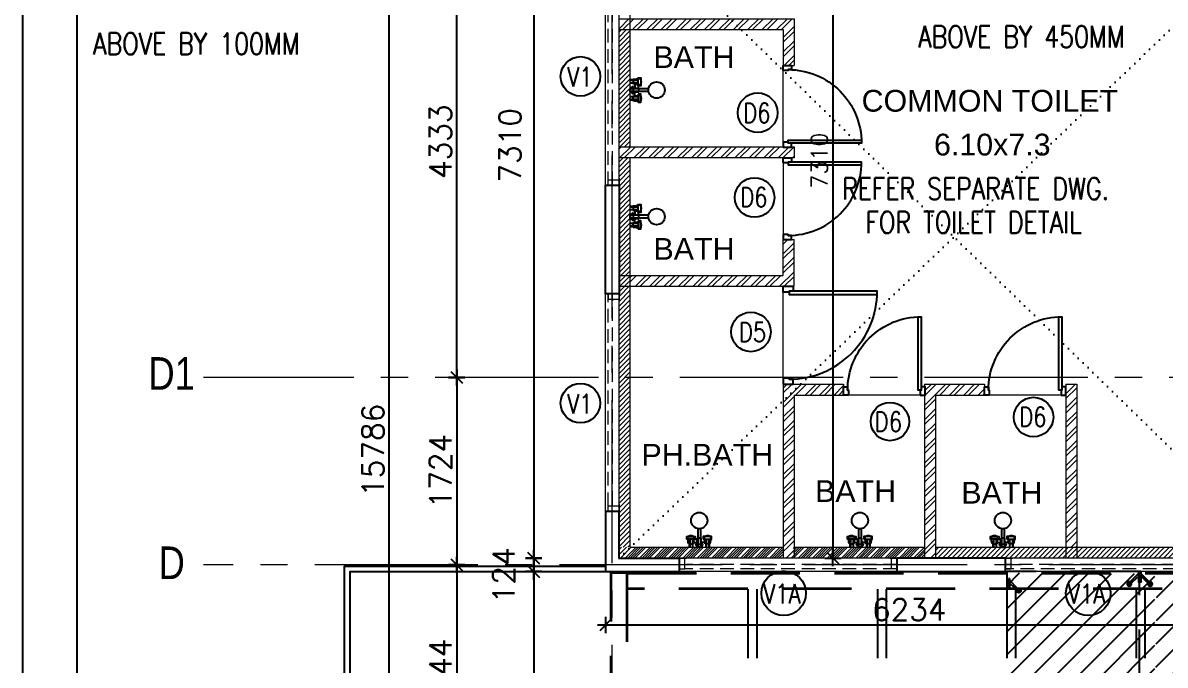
# Model space of a CAD drawing. Header units: inches. Extents: x -234845 to -176446, y -524542 to -442800.
# Drawn here: x -234845 to -224339, y -477065 to -471158 of the extents above; entities that cross this region are included whole.
import ezdxf
from ezdxf.enums import TextEntityAlignment as Align

# ---------------------------------------------------------------- set-up
doc = ezdxf.new("R2010")
doc.units = ezdxf.units.IN
doc.header["$MEASUREMENT"] = 0
doc.header["$PDMODE"] = 34
doc.header["$PDSIZE"] = -10
for name, pattern in [('CENTER2', [1.125, 0.75, -0.125, 0.125, -0.125]), ('DASHED', [19.05, 12.7, -6.35]), ('DOT2', [0.125, 0, -0.125]), ('HIDDEN', [0.375, 0.25, -0.125])]:
    doc.linetypes.add(name, pattern=pattern)
for name, color, linetype in [('1', 35, 'Continuous'), ('4', 4, 'Continuous'), ('ADOOR', 14, 'Continuous'), ('ATT', 33, 'Continuous'), ('Dim dotted', 30, 'Continuous'), ('Dimension', 10, 'Continuous'), ('DIMENSION1', 4, 'Continuous'), ('DOOR', 34, 'Continuous'), ('fur', 34, 'Continuous'), ('GFRG PANELS', 4, 'Continuous'), ('GLASS', 8, 'Continuous'), ('GRID TXT', 4, 'Continuous'), ('GRID-TAGS', 31, 'Continuous'), ('HATCH', 252, 'Continuous'), ('MISC', 2, 'Continuous'), ('STEPS', 161, 'Continuous'), ('title', 255, 'Continuous'), ('win tag', 144, 'Continuous')]:
    doc.layers.add(name, color=color, linetype=linetype)
for name, color, linetype, lineweight in [('DIM', 20, 'Continuous', 25), ('Grid', 254, 'Continuous', 15), ('TEXT', 32, 'Continuous', 18), ('win', 14, 'Continuous', 13)]:
    doc.layers.add(name, color=color, linetype=linetype, lineweight=lineweight)
doc.styles.add('ARIAL', font='arial.ttf')
doc.styles.add('RMTXT', font='romans.shx')
doc.styles.add('ROMANS', font='romans.shx', dxfattribs={"width": 0.8})
doc.styles.get("Standard").update_dxf_attribs({"font": 'arial.ttf'})
doc.styles.add('style1', font='romans.shx', dxfattribs={"width": 0.8})
doc.dimstyles.new('ELEV-DIM', dxfattribs={"dimtxt": 150, "dimasz": 1, "dimexe": 100, "dimexo": 150, "dimgap": 50, "dimtad": 1, "dimdec": 0, "dimzin": 0, "dimdsep": 46, "dimtxsty": 'RMTXT', "dimblk": 'ARH4', "dimcen": 0.09375, "dimdle": 100, "dimse1": 1, "dimse2": 1, "dimclrd": 256, "dimclre": 256, "dimclrt": 151, "dimadec": 0, "dimazin": 0, "dimtfac": 50, "dimtdec": 0, "dimtofl": 0, "dimtmove": 2, "dimatfit": 3, "dimldrblk": 'OBLIQUE', "dimfxl": 1, "dimtolj": 1, "dimtzin": 0, "dimlwd": -1, "dimlwe": -1, "dimarcsym": 0})

# ---------------------------------------------------------------- blocks, each defined once
blk = doc.blocks.new('ARH4')
for p, q in [((75, 0), (-75, 0)), ((-53, -53), (53, 53)), ((0, -75), (0, 75))]:
    blk.add_line(p, q)
blk = doc.blocks.new('*D598')
at = {"layer": 'DEFPOINTS', "color": 0, "transparency": 16777216}
for p in [(-230854, -470086), (-230560, -470086), (-230608, -474419)]:
    blk.add_point(p, dxfattribs=at)
at = {"layer": 'Dimension', "transparency": 16777216}
blk.add_line((-230854, -474418), (-230854, -470087), dxfattribs=at)
for p, rotation in [((-230854, -470086), 90), ((-230854, -474419), 270)]:
    blk.add_blockref('ARH4', p, dxfattribs=dict(at, rotation=rotation))
at = {"layer": 'Dimension', "color": 151, "lineweight": 0, "transparency": 16777216, "insert": (-231004, -472252), "char_height": 200, "attachment_point": 5, "rotation": 90, "style": 'RMTXT'}
blk.add_mtext('\\A1;4333', dxfattribs=at)
blk = doc.blocks.new('_Oblique')
at = {"color": 0, "linetype": 'ByBlock', "lineweight": -2}
blk.add_line((-0.5, -0.5), (0.5, 0.5), dxfattribs=at)
blk = doc.blocks.new('*D599')
at = {"layer": 'DEFPOINTS', "color": 0, "transparency": 16777216}
for p in [(-229736, -476143), (-230854, -478187), (-230400, -478187)]:
    blk.add_point(p, dxfattribs=at)
at = {"layer": 'Dimension', "transparency": 16777216}
blk.add_line((-230854, -476144), (-230854, -478186), dxfattribs=at)
for p, rotation in [((-230854, -476143), 90), ((-230854, -478187), 270)]:
    blk.add_blockref('ARH4', p, dxfattribs=dict(at, rotation=rotation))
at = {"layer": 'Dimension', "color": 151, "lineweight": 0, "transparency": 16777216, "insert": (-231004, -477165), "char_height": 200, "attachment_point": 5, "rotation": 90, "style": 'RMTXT'}
blk.add_mtext('\\A1;2044', dxfattribs=at)
blk = doc.blocks.new('*D613')
at = {"layer": 'DEFPOINTS', "color": 0, "transparency": 16777216}
for p in [(-230597, -474419), (-230854, -476143), (-229937, -476143)]:
    blk.add_point(p, dxfattribs=at)
at = {"layer": 'Dimension', "transparency": 16777216}
blk.add_line((-230854, -474420), (-230854, -476142), dxfattribs=at)
for p, rotation in [((-230854, -474419), 90), ((-230854, -476143), 270)]:
    blk.add_blockref('ARH4', p, dxfattribs=dict(at, rotation=rotation))
at = {"layer": 'Dimension', "color": 151, "lineweight": 0, "transparency": 16777216, "insert": (-231004, -475281), "char_height": 200, "attachment_point": 5, "rotation": 90, "style": 'RMTXT'}
blk.add_mtext('\\A1;1724', dxfattribs=at)
blk = doc.blocks.new('*D614')
at = {"layer": 'DEFPOINTS', "color": 0, "transparency": 16777216}
for p in [(-231475, -468647), (-230868, -468647), (-229321, -484433, 0)]:
    blk.add_point(p, dxfattribs=at)
at = {"layer": 'Dimension', "transparency": 16777216}
blk.add_line((-231475, -484432), (-231475, -468648), dxfattribs=at)
for p, rotation in [((-231475, -468647), 90), ((-231475, -484433), 270)]:
    blk.add_blockref('ARH4', p, dxfattribs=dict(at, rotation=rotation))
at = {"layer": 'Dimension', "color": 151, "lineweight": 0, "transparency": 16777216, "insert": (-231625, -475089), "char_height": 200, "attachment_point": 5, "rotation": 90, "style": 'RMTXT'}
blk.add_mtext('\\A1;15786', dxfattribs=at)
blk = doc.blocks.new('D1000')
at = {"layer": 'DOOR'}
for points in [[(0, 940), (0, 1000), (100, 1000), (100, 950), (60, 950), (60, 940)], [(0, 60), (0, 0), (100, 0), (100, 50), (60, 50), (60, 60)]]:
    blk.add_lwpolyline(points, close=True, dxfattribs=at)
blk.add_lwpolyline([(60, 950, -0.414214), (960, 50), (60, 50), (60, 85), (959, 85)], format="xyb", dxfattribs=at)
blk = doc.blocks.new('A$C27F27171')
at = {"layer": 'HATCH', "lineweight": 0}
h = blk.add_hatch(dxfattribs=at)
h.set_pattern_fill('ANSI32', color=256, scale=250, style=0)
h.set_pattern_definition([(45, (-0.0001, 2500), (-66.2913, 66.2913), []), (45, (44.19, 2500), (-66.2913, 66.2913), [])])
h.paths.add_polyline_path([(1610, 7310), (1510, 7310), (1510, 6916.7), (1610, 6895.9)])
h.paths.add_polyline_path([(1610, 6895.9), (1510, 6916.7), (1510, 6253.3), (1610, 6274.1)])
h.paths.add_polyline_path([(1610, 6172), (1510, 6172), (1510, 5860), (1910, 5860), (1910, 5935), (1910, 5960), (1610, 5960)])
h.paths.add_polyline_path([(1610, 6274.1), (1510, 6253.3), (1510, 6172), (1610, 6172)])
h.paths.add_polyline_path([(2760, 7210), (2660, 7210), (2660, 6677.6), (2760, 6656.8)])
h.paths.add_polyline_path([(2760, 6656.8), (2660, 6677.6), (2660, 6492.4), (2760, 6513.2)])
h.paths.add_polyline_path([(2760, 6513.2), (2660, 6492.4), (2660, 6172), (2760, 6172)])
h.paths.add_polyline_path([(2760, 6172), (2660, 6172), (2660, 5860), (2760, 5860)])
h.paths.add_polyline_path([(3910, 7210), (3810, 7210), (3810, 6731.6), (3910, 6752.4)])
h.paths.add_polyline_path([(3910, 6752.4), (3810, 6731.6), (3810, 6438.4), (3910, 6417.6)])
h.paths.add_polyline_path([(3910, 6417.6), (3810, 6438.4), (3810, 6172), (3910, 6172)])
h.paths.add_polyline_path([(3910, 6172), (3810, 6172), (3810, 5960), (3510, 5960), (3510, 5860), (3810, 5860), (4210, 5860), (4210, 5935), (4210, 5960), (3910, 5960)])
h.paths.add_polyline_path([(5060, 6991.6), (4960, 6970.8), (4960, 6199.2), (5060, 6178.4)])
h.paths.add_polyline_path([(5060, 6172), (4960, 6172), (4960, 5860), (5060, 5860)])
h.paths.add_polyline_path([(5060, 7210), (4960, 7210), (4960, 6970.8), (5060, 6991.6)])
h.paths.add_polyline_path([(1023, 4960), (100, 4960), (100, 4860), (1125.6, 4860)])
h.paths.add_polyline_path([(1610, 4960), (1023, 4960), (1125.6, 4860), (1510, 4860), (1510, 4530), (1610, 4530)])
h.paths.add_polyline_path([(100, 4960), (0, 4960), (0, 4944.5), (0, 4860), (100, 4860)])
h.paths.add_polyline_path([(1615, 3780), (0, 3780), (0, 3680), (1615, 3680)])
h.paths.add_polyline_path([(1610, 2628), (1510, 2628), (1510, 2600), (100, 2600), (100, 2500), (1610, 2500)])
h.paths.add_polyline_path([(1610, 2930), (1510, 2930), (1510, 2628), (1610, 2628)])
h.paths.add_polyline_path([(5862, 5860), (5862, 5960), (5810, 5960), (5810, 5860)])
h = blk.add_hatch(dxfattribs=at)
h.set_pattern_fill('ANSI31', color=256, scale=250, style=0)
h.set_pattern_definition([(45, (-0.0001, 2600), (-22.0971, 22.0971), [])])
h.paths.add_polyline_path([(100, 3680), (0, 3680), (0, 3128), (100, 3128)])
h.paths.add_polyline_path([(100, 4860), (0, 4860), (0, 4859.5), (0, 4794.5), (0, 3780), (100, 3780)])
h.paths.add_polyline_path([(100, 3128), (0, 3128), (0, 2600), (0, 100), (100, 100)])
h = blk.add_hatch(dxfattribs=at)
h.set_pattern_fill('ANSI32', color=256, scale=250, style=0)
h.set_pattern_definition([(45, (-0.0001, -62), (-66.2913, 66.2913), []), (45, (44.19, -62), (-66.2913, 66.2913), [])])
h.paths.add_polyline_path([(1610, 1500), (2065, 1500), (2065, 1600), (1668.3, 1600), (1510, 1448.2), (1510, 100), (104.3, 100), (0, 0), (1510, 0), (1533.7, 0), (1559.8, 0), (1610, 0), (2810, 0), (2810, 100), (1610, 100)])
h.paths.add_polyline_path([(1668.3, 1600), (1510, 1600), (1510, 1448.2)])
h.paths.add_polyline_path([(3360, 1600), (2810, 1600), (2810, 0), (2910, 0), (2910, 1500), (3360, 1500)])
h.paths.add_polyline_path([(4210, 1600), (4110, 1600), (4110, 100), (4210, 100)])
h = blk.add_hatch(dxfattribs=at)
h.set_pattern_fill('ANSI31', color=256, scale=250, style=0)
h.set_pattern_definition([(45, (-5, -7e-05), (-22.09709, 22.09709), [])])
h.paths.add_polyline_path([(1505, 100), (-5, 100), (-5, 0), (719.8, 0), (784.8, 0), (1505, 0)])
h.paths.add_polyline_path([(2810, 100), (1605, 100), (1605, 0), (2154.8, 0), (2219.8, 0), (2810, 0)])
h.paths.add_polyline_path([(6005, 100), (2910, 100), (2910, 0), (3843.8, 0), (3908.8, 0), (6005, 0)])
at = {"layer": 'ADOOR', "lineweight": 0}
for p, q in [((1510, 3780), (1510, 4530)), ((1510, 3680), (1510, 2930)), ((1510, 1600), (1510, 2500)), ((2810, 1500), (2065, 1500)), ((4110, 1500), (3360, 1500))]:
    blk.add_line(p, q, dxfattribs=at)
for points in [[(100, 5860), (100, 3780)], [(100, 3680), (100, 100), (1510, 100)], [(2910, 100), (6010, 100), (6010, 3620)], [(1610, 100), (2810, 100)]]:
    blk.add_lwpolyline(points, dxfattribs=at)
at = {"layer": 'Dim dotted', "linetype": 'DOT2', "ltscale": 500}
for p, q in [((0, 0), (6110, 5860)), ((100, 5860), (6110, 0))]:
    blk.add_line(p, q, dxfattribs=at)
at = {"layer": 'fur'}
for p, q in [((130.7, 4396.9), (100, 4396.9)), ((175, 4392), (100, 4392)), ((175, 4367), (100, 4367)), ((130.7, 4366.9), (100, 4366.9)), ((271.8, 4317), (100, 4317)), ((100, 4317), (100, 4292)), ((130.5, 4321.9), (182.5, 4321.9)), ((130.7, 4403.1), (130.7, 4360.6)), ((145, 4358), (145, 4321.9)), ((175, 4354.3), (175, 4321.9)), ((182.5, 4287.1), (182.5, 4321.9)), ((271.8, 4292), (100, 4292)), ((130.7, 4242.1), (100, 4242.1)), ((175, 4242), (100, 4242)), ((175, 4217), (100, 4217)), ((130.7, 4212.1), (100, 4212.1)), ((130.7, 4205.9), (130.7, 4248.4)), ((130.8, 4287.1), (182.5, 4287.1)), ((145, 4251), (145, 4287.1)), ((130.7, 3232.4), (100, 3232.4)), ((175, 3227.5), (100, 3227.5)), ((175, 3202.5), (100, 3202.5)), ((130.7, 3202.4), (100, 3202.4)), ((271.8, 3152.5), (100, 3152.5)), ((100, 3152.5), (100, 3127.5)), ((130.5, 3157.4), (182.5, 3157.4)), ((130.7, 3238.6), (130.7, 3196.1)), ((145, 3193.5), (145, 3157.4)), ((175, 3189.8), (175, 3157.4)), ((182.5, 3122.6), (182.5, 3157.4)), ((271.8, 3127.5), (100, 3127.5)), ((130.7, 3077.6), (100, 3077.6)), ((175, 3077.5), (100, 3077.5)), ((175, 3052.5), (100, 3052.5)), ((130.7, 3047.6), (100, 3047.6)), ((130.7, 3041.4), (130.7, 3083.9)), ((130.8, 3122.6), (182.5, 3122.6)), ((145, 3086.5), (145, 3122.6)), ((724.9, 271.8), (724.9, 100)), ((749.9, 271.8), (749.9, 100)), ((2202.5, 271.8), (2202.5, 100)), ((2227.5, 271.8), (2227.5, 100)), ((3517.5, 271.8), (3517.5, 100)), ((3542.5, 271.8), (3542.5, 100)), ((638.8, 130.7), (681.3, 130.7)), ((645.1, 130.7), (645.1, 100)), ((649.9, 175), (649.9, 100)), ((674.9, 175), (674.9, 100)), ((675.1, 130.7), (675.1, 100)), ((683.9, 145), (720.1, 145)), ((687.6, 175), (720.1, 175)), ((720.1, 130.5), (720.1, 182.5)), ((754.8, 182.5), (720.1, 182.5)), ((754.8, 130.8), (754.8, 182.5)), ((791, 145), (754.8, 145)), ((836, 130.7), (793.5, 130.7)), ((799.8, 130.7), (799.8, 100)), ((799.9, 175), (799.9, 100)), ((824.9, 175), (824.9, 100)), ((829.8, 130.7), (829.8, 100)), ((2116.4, 130.7), (2158.9, 130.7)), ((2122.6, 130.7), (2122.6, 100)), ((2127.5, 175), (2127.5, 100)), ((2152.5, 175), (2152.5, 100)), ((2152.6, 130.7), (2152.6, 100)), ((2161.5, 145), (2197.6, 145)), ((2165.2, 175), (2197.6, 175)), ((2197.6, 130.5), (2197.6, 182.5)), ((2232.4, 182.5), (2197.6, 182.5)), ((2232.4, 130.8), (2232.4, 182.5)), ((2268.5, 145), (2232.4, 145)), ((2313.6, 130.7), (2271.1, 130.7)), ((2277.4, 130.7), (2277.4, 100)), ((2277.5, 175), (2277.5, 100)), ((2302.5, 175), (2302.5, 100)), ((2307.4, 130.7), (2307.4, 100)), ((3431.4, 130.7), (3473.9, 130.7)), ((3437.6, 130.7), (3437.6, 100)), ((3442.5, 175), (3442.5, 100)), ((3467.5, 175), (3467.5, 100)), ((3467.6, 130.7), (3467.6, 100)), ((3476.5, 145), (3512.6, 145)), ((3480.2, 175), (3512.6, 175)), ((3512.6, 130.5), (3512.6, 182.5)), ((3547.4, 182.5), (3512.6, 182.5)), ((3547.4, 130.8), (3547.4, 182.5)), ((3583.5, 145), (3547.4, 145)), ((3628.6, 130.7), (3586.1, 130.7)), ((3592.4, 130.7), (3592.4, 100)), ((3592.5, 175), (3592.5, 100)), ((3617.5, 175), (3617.5, 100)), ((3622.4, 130.7), (3622.4, 100)), ((724.9, 100), (749.9, 100)), ((2202.5, 100), (2227.5, 100)), ((3517.5, 100), (3542.5, 100))]:
    blk.add_line(p, q, dxfattribs=at)
for points in [[(175, 4342), (175, 4417), (200, 4417), (200, 4342)], [(175, 4267), (175, 4192), (200, 4192), (200, 4267)], [(175, 3177.5), (175, 3252.5), (200, 3252.5), (200, 3177.5)], [(175, 3102.5), (175, 3027.5), (200, 3027.5), (200, 3102.5)], [(699.9, 175), (624.9, 175), (624.9, 200), (699.9, 200)], [(774.9, 175), (849.9, 175), (849.9, 200), (774.9, 200)], [(2177.5, 175), (2102.5, 175), (2102.5, 200), (2177.5, 200)], [(2252.5, 175), (2327.5, 175), (2327.5, 200), (2252.5, 200)], [(3492.5, 175), (3417.5, 175), (3417.5, 200), (3492.5, 200)], [(3567.5, 175), (3642.5, 175), (3642.5, 200), (3567.5, 200)]]:
    blk.add_lwpolyline(points, close=True, dxfattribs=at)
for centre in [(345.7, 4304.5), (345.7, 4304.5), (345.7, 3140), (345.7, 3140), (737.4, 345.7), (737.4, 345.7), (2215, 345.7), (2215, 345.7), (3530, 345.7), (3530, 345.7)]:
    blk.add_circle(centre, 75, dxfattribs=at)
for centre, radius, start, end in [((136.6, 4304.5), 34.1, 96.94875, 263.05125), ((344.6, 4304.5), 214.8, 170.92689, 189.07311), ((-2624.6, 23856.6), 19647.6, 278.06162, 278.24168), ((-2624.6, -15092.9), 19647.6, 81.75832, 81.93838), ((166.4, 4381.9), 39.4, 310.34449, 49.65551), ((-2624.6, 23701.9), 19647.6, 278.06162, 278.24168), ((-2624.6, -15247.6), 19647.6, 81.75832, 81.93838), ((166.4, 4227.1), 39.4, 310.34449, 49.65551), ((136.6, 3140), 34.1, 96.94875, 263.05125), ((344.6, 3140), 214.8, 170.92689, 189.07311), ((-2624.6, 22692.1), 19647.6, 278.06162, 278.24168), ((-2624.6, -16257.4), 19647.6, 81.75832, 81.93838), ((166.4, 3217.4), 39.4, 310.34449, 49.65551), ((-2624.6, 22537.4), 19647.6, 278.06162, 278.24168), ((166.4, 3062.6), 39.4, 310.34449, 49.65551), ((-2624.6, -16412.1), 19647.6, 81.75832, 81.93838), ((660.1, 166.4), 39.4, 40.34449, 139.65551), ((-18814.6, -2624.6), 19647.6, 8.06162, 8.24168), ((20134.8, -2624.6), 19647.6, 171.75832, 171.93838), ((737.4, 344.6), 214.8, 260.92689, 279.07311), ((737.4, 136.6), 34.1, 186.94875, 353.05125), ((814.8, 166.4), 39.4, 40.34449, 139.65551), ((-18659.9, -2624.6), 19647.6, 8.06162, 8.24168), ((20289.5, -2624.6), 19647.6, 171.75832, 171.93838), ((2137.6, 166.4), 39.4, 40.34449, 139.65551), ((-17337.1, -2624.6), 19647.6, 8.06162, 8.24168), ((21612.4, -2624.6), 19647.6, 171.75832, 171.93838), ((2215, 344.6), 214.8, 260.92689, 279.07311), ((2215, 136.6), 34.1, 186.94875, 353.05125), ((2292.4, 166.4), 39.4, 40.34449, 139.65551), ((-17182.4, -2624.6), 19647.6, 8.06162, 8.24168), ((21767.1, -2624.6), 19647.6, 171.75832, 171.93838), ((3452.6, 166.4), 39.4, 40.34449, 139.65551), ((-16022.1, -2624.6), 19647.6, 8.06162, 8.24168), ((22927.4, -2624.6), 19647.6, 171.75832, 171.93838), ((3530, 344.6), 214.8, 260.92689, 279.07311), ((3530, 136.6), 34.1, 186.94875, 353.05125), ((3607.4, 166.4), 39.4, 40.34449, 139.65551), ((-15867.4, -2624.6), 19647.6, 8.06162, 8.24168), ((23082.1, -2624.6), 19647.6, 171.75832, 171.93838)]:
    blk.add_arc(centre, radius, start, end, dxfattribs=at)
at = {"layer": 'STEPS', "lineweight": 5, "ltscale": 100}
for p, q in [((1615, 3780), (0, 3780)), ((1615, 3680), (0, 3680)), ((1615, 3680), (1615, 3780)), ((1510, 1600), (1510, 0)), ((1510, 1600), (2065, 1600)), ((2065, 1600), (2065, 1500)), ((2810, 1600), (3360, 1600)), ((2810, 1600), (2810, 0)), ((3360, 1600), (3360, 1500)), ((4110, 1600), (4210, 1600)), ((4110, 1600), (4110, 0)), ((4210, 1600), (4210, 0)), ((1610, 1500), (1610, 0)), ((1610, 1500), (2065, 1500)), ((2910, 1500), (3360, 1500)), ((2910, 1500), (2910, 0))]:
    blk.add_line(p, q, dxfattribs=at)
for points in [[(0, 4960), (1610, 4960), (1610, 4530)], [(0, 4860), (1510, 4860), (1510, 4530), (1610, 4530)], [(0, 2500), (1610, 2500), (1610, 2930)], [(0, 2600), (1510, 2600), (1510, 2930), (1610, 2930)]]:
    blk.add_lwpolyline(points, dxfattribs=at)
at = {"layer": 'win'}
for p, q in [((-124, 3430), (-124, 5430)), ((0, 3430), (0, 5365)), ((-100, 3430), (-100, 3480)), ((-100, 3430), (-100, 3480)), ((-100, 3480), (-60, 3480)), ((-60, 3480), (-60, 3495)), ((-60, 3480), (0, 3480)), ((0, 3430), (0, 3495)), ((0, 3495), (0, 3430)), ((0, 3430), (-100, 3430)), ((-124, 430), (-124, 2430)), ((-100, 2430), (-100, 2380)), ((-100, 2430), (-100, 2380)), ((0, 2430), (-100, 2430)), ((0, 495), (0, 2430)), ((0, 2430), (0, 2365)), ((0, 2365), (0, 2430)), ((-100, 2380), (-60, 2380)), ((-60, 2380), (-60, 2365)), ((-60, 2380), (0, 2380)), ((-100, 430), (-100, 480)), ((-100, 430), (-100, 480)), ((-100, 480), (-60, 480)), ((0, 430), (-100, 430)), ((-60, 480), (-60, 495)), ((-60, 480), (0, 480)), ((0, 430), (0, 495)), ((0, 495), (0, 430)), ((555, 0), (620, 0)), ((620, 0), (555, 0)), ((555, 0), (555, -100)), ((555, -100), (605, -100)), ((555, -100), (605, -100)), ((605, -60), (605, 0)), ((605, -100), (605, -60)), ((605, -60), (620, -60)), ((2555, 0), (620, 0)), ((2555, 0), (2490, 0)), ((2490, 0), (2555, 0)), ((2505, -60), (2490, -60)), ((2505, -60), (2505, 0)), ((2505, -100), (2505, -60)), ((2555, -100), (2505, -100)), ((2555, -100), (2505, -100)), ((2555, 0), (2555, -100)), ((5490, 0), (3555, 0)), ((3555, 0), (3620, 0)), ((3620, 0), (3555, 0)), ((3555, 0), (3555, -100)), ((3555, -100), (3605, -100)), ((3555, -100), (3605, -100)), ((3605, -60), (3605, 0)), ((3605, -100), (3605, -60)), ((3605, -60), (3620, -60)), ((2555, -124), (555, -124)), ((5555, -124), (3555, -124))]:
    blk.add_line(p, q, dxfattribs=at)
at = {"layer": 'win', "linetype": 'HIDDEN', "ltscale": 500}
for p, q in [((-100, 3430), (-100, 5380)), ((-60, 3430), (-60, 5365)), ((-100, 480), (-100, 2430)), ((-60, 495), (-60, 2430)), ((2555, -100), (605, -100)), ((2555, -60), (620, -60)), ((5490, -60), (3555, -60)), ((5505, -100), (3555, -100))]:
    blk.add_line(p, q, dxfattribs=at)
at = {"layer": 'win tag'}
for centre, radius in [((1275, 4096.3), 181.8), ((1247.1, 3316.7), 181.8), ((1213.4, 2080.1), 181.8), ((3812.6, 1297), 181.8), ((2491.7, 1256.2), 176.3)]:
    blk.add_circle(centre, radius, dxfattribs=at)
at = {"layer": 'ADOOR', "color": 6, "ltscale": 1000, "xscale": 0.750000000000001, "yscale": 0.750000000000001, "zscale": 0.750000000000001}
blk.add_blockref('D1000', (1510, 3780), dxfattribs=at)
at = {"layer": 'ADOOR', "color": 6, "ltscale": 1000, "yscale": 0.750000000000001, "zscale": 0.750000000000001}
for p, xscale, rotation in [((1510, 3680), -0.750000000000001, 180), ((2815, 1500), 0.750000000000001, 90), ((4110, 1500), 0.750000000000001, 90)]:
    blk.add_blockref('D1000', p, dxfattribs=dict(at, xscale=xscale, rotation=rotation))
at = {"layer": 'ADOOR', "xscale": -0.9000000000000007, "yscale": 0.9000000000000007, "zscale": 0.9000000000000007, "rotation": 180}
blk.add_blockref('D1000', (1510, 2500), dxfattribs=at)
at = {"layer": 'TEXT'}
for s, p in [('BATH', (316.7, 4507.5, -0.8)), ('COMMON TOILET', (2230.9, 4105.7)), ('6.10x7.3', (2896.8, 3702.9)), ('BATH', (316.7, 2743.8, -0.8)), ('PH.BATH', (206.6, 850.6, -0.8)), ('BATH', (1803.3, 516.8, -0.8)), ('BATH', (3148.2, 501.3, -0.8))]:
    blk.add_text(s, height=200, dxfattribs=at).set_placement(p)
at = {"layer": 'TEXT', "style": 'ROMANS', "width": 0.8}
for s, p in [('REFER SEPARATE DWG.', (2052, 3297.2)), ('FOR TOILET DETAIL', (2267.3, 2987.8))]:
    blk.add_text(s, height=200, dxfattribs=at).set_placement(p)
at = {"layer": 'win tag', "style": 'style1', "width": 0.8}
for s, height, p in [('D6', 178.5, (1141.5, 4004.4)), ('D6', 178.5, (1113.6, 3230)), ('D5', 178.5, (1102.1, 1988.2)), ('D6', 178.5, (3679, 1210.4)), ('D6', 180, (2350.2, 1164.7))]:
    blk.add_text(s, height=height, dxfattribs=at).set_placement(p)
blk = doc.blocks.new('*D651')
at = {"layer": 'DEFPOINTS', "color": 0, "transparency": 16777216}
for p in [(-229350, -468771), (-230147, -476081), (-229312, -476081)]:
    blk.add_point(p, dxfattribs=at)
at = {"layer": 'Dimension', "transparency": 16777216}
blk.add_line((-230147, -468772), (-230147, -476080), dxfattribs=at)
for p, rotation in [((-230147, -468771), 90), ((-230147, -476081), 270)]:
    blk.add_blockref('ARH4', p, dxfattribs=dict(at, rotation=rotation))
at = {"layer": 'Dimension', "color": 151, "lineweight": 0, "transparency": 16777216, "insert": (-230364, -472284), "char_height": 200, "attachment_point": 5, "rotation": 90, "style": 'RMTXT'}
blk.add_mtext('\\A1;7310', dxfattribs=at)
blk = doc.blocks.new('*D652')
at = {"layer": 'DEFPOINTS', "color": 0, "transparency": 16777216}
for p in [(-223252, -476000), (-223252, -476695), (-229486, -479807)]:
    blk.add_point(p, dxfattribs=at)
at = {"layer": 'Dimension', "transparency": 16777216}
blk.add_line((-229485, -476695), (-223253, -476695), dxfattribs=at)
at = {"layer": 'Dimension', "transparency": 16777216, "rotation": 180}
blk.add_blockref('ARH4', (-229486, -476695), dxfattribs=at)
at = {"layer": 'Dimension', "transparency": 16777216}
blk.add_blockref('ARH4', (-223252, -476695), dxfattribs=at)
at = {"layer": 'Dimension', "color": 151, "lineweight": 0, "transparency": 16777216, "insert": (-226693, -476554), "char_height": 200, "attachment_point": 5, "style": 'RMTXT'}
blk.add_mtext('\\A1;6234', dxfattribs=at)
blk = doc.blocks.new('*D653')
at = {"layer": 'DEFPOINTS', "color": 0, "transparency": 16777216}
for p in [(-229486, -476205), (-230147, -484433), (-229326, -484433)]:
    blk.add_point(p, dxfattribs=at)
at = {"layer": 'Dimension', "transparency": 16777216}
blk.add_line((-230147, -476206), (-230147, -484432), dxfattribs=at)
for p, rotation in [((-230147, -476205), 90), ((-230147, -484433), 270)]:
    blk.add_blockref('ARH4', p, dxfattribs=dict(at, rotation=rotation))
at = {"layer": 'Dimension', "color": 151, "lineweight": 0, "transparency": 16777216, "insert": (-230297, -480273), "char_height": 200, "attachment_point": 5, "rotation": 90, "style": 'RMTXT'}
blk.add_mtext('\\A1;8228', dxfattribs=at)
blk = doc.blocks.new('*D710')
at = {"layer": 'DEFPOINTS', "color": 0, "transparency": 16777216}
for p in [(-227625, -468771), (-227625, -476081), (-227395, -476081)]:
    blk.add_point(p, dxfattribs=at)
at = {"layer": 'Dim dotted', "transparency": 16777216}
blk.add_line((-227395, -468772), (-227395, -476080), dxfattribs=at)
for p, rotation in [((-227395, -468771), 90), ((-227395, -476081), 270)]:
    blk.add_blockref('ARH4', p, dxfattribs=dict(at, rotation=rotation))
at = {"layer": 'Dim dotted', "color": 151, "transparency": 16777216, "insert": (-227520, -472426), "char_height": 150, "attachment_point": 5, "rotation": 90, "style": 'RMTXT'}
blk.add_mtext('\\A1;7310', dxfattribs=at)
blk = doc.blocks.new('A$C7EB572F6')
at = {"layer": 'MISC', "color": 8}
for points in [[(8425, 2400), (0, 2400), (0, 0)], [(8425, 2350), (50, 2350), (50, 0)]]:
    blk.add_lwpolyline(points, dxfattribs=at)
blk = doc.blocks.new('*D943')
at = {"layer": 'DEFPOINTS', "color": 0, "transparency": 16777216}
for p in [(-229362, -476081), (-230147, -476205), (-229362, -476205, 0)]:
    blk.add_point(p, dxfattribs=at)
at = {"layer": 'Dimension', "transparency": 16777216}
blk.add_line((-230147, -476082), (-230147, -476204), dxfattribs=at)
for p, rotation in [((-230147, -476081), 90), ((-230147, -476205), 270)]:
    blk.add_blockref('ARH4', p, dxfattribs=dict(at, rotation=rotation))
at = {"layer": 'Dimension', "color": 151, "lineweight": 0, "transparency": 16777216, "insert": (-230422, -476239), "char_height": 200, "attachment_point": 5, "rotation": 90, "style": 'RMTXT'}
blk.add_mtext('\\A1;124', dxfattribs=at)
blk = doc.blocks.new('PLAN SPIDER 2')
at = {"layer": 'GLASS'}
for p, q in [((2020118, -1679993, 0), (2020118, -1680000, 0)), ((2020118, -1680018, 0), (2020118, -1680006, 0)), ((2020118, -1680030, 0), (2020118, -1680024, 0)), ((2020154, -1680018, 0), (2020154, -1680006, 0)), ((2020167, -1680000, 0), (2020167, -1680006, 0)), ((2020167, -1680018, 0), (2020167, -1680024, 0))]:
    blk.add_line(p, q, dxfattribs=at)
at = {"layer": 'GLASS', "elevation": 0}
for points in [[(2020062, -1679933), (2020118, -1679993)], [(2020072, -1679924), (2020151, -1680000)], [(2020062, -1680090), (2020118, -1680030)], [(2020167, -1680000), (2020070, -1680000), (2020070, -1680006), (2020167, -1680006)], [(2020167, -1680024), (2020070, -1680024), (2020070, -1680018), (2020167, -1680018)], [(2020072, -1680099), (2020151, -1680024)]]:
    blk.add_lwpolyline(points, dxfattribs=at)
at = {"layer": 'GLASS'}
for centre, radius in [((2020054, -1679915, 0), 20), ((2020054, -1679915, 0), 20), ((2020054, -1679915, 0), 20), ((2020054, -1679915, 0), 10), ((2020054, -1680108, 0), 20), ((2020054, -1680108, 0), 20), ((2020054, -1680108, 0), 20), ((2020054, -1680108, 0), 10)]:
    blk.add_circle(centre, radius, dxfattribs=at)
blk = doc.blocks.new('A$C42AF6D1C')
at = {"layer": 'GLASS'}
for p, q in [((-14, -49, 0), (-7, -49, 0)), ((-7, -97, 0), (-1, -97, 0))]:
    blk.add_line(p, q, dxfattribs=at)
at = {"layer": 'GLASS', "elevation": 0}
for points in [[(-74, 7), (-14, -49)], [(-83, -3), (-7, -81)], [(-7, -97), (-7, -1), (-1, -1), (-1, -97)]]:
    blk.add_lwpolyline(points, dxfattribs=at)
at = {"layer": 'GLASS'}
for radius in [20, 20, 20, 10]:
    blk.add_circle((-92, 15, 0), radius, dxfattribs=at)
blk = doc.blocks.new('A$C6D65351F')
at = {"layer": '1', "linetype": 'DASHED', "ltscale": 50}
h = blk.add_hatch(dxfattribs=at)
h.set_pattern_fill('ANSI31', color=251, scale=1200)
h.set_pattern_definition([(225, (-1184619.9, -696090.26), (106.066017, -106.066017), [])])
h.paths.add_polyline_path([(5051, -4160), (6234, -4160), (6234, -2000), (5051, -2000)])
h.paths.add_polyline_path([(5051, -4160), (3690, -4160), (3690, -2000), (5051, -2000)])
h.paths.add_polyline_path([(5051, -12), (6234, -12), (6234, -2000), (5051, -2000)])
h.paths.add_polyline_path([(5070, -18), (3690, -12), (3690, -2000), (5051, -2000)])
at = {"layer": '1', "color": 251, "linetype": 'DASHED', "ltscale": 50, "elevation": 2}
blk.add_lwpolyline([(4912, 0), (3690, 0), (3690, -2121), (4912, -2121)], close=True, dxfattribs=at)
at = {"layer": '4', "color": 251, "linetype": 'DASHED', "ltscale": 50}
for points in [[(50, -12), (200, -12), (200, -8078), (50, -8078)], [(194, -8078), (56, -8078), (56, -12), (194, -12)], [(200, -12), (6072, -12), (6072, -162), (200, -162)], [(200, -18), (6072, -18), (6072, -156), (200, -156)]]:
    blk.add_lwpolyline(points, close=True, dxfattribs=at)
at = {"layer": 'DIM', "color": 251, "linetype": 'DASHED', "ltscale": 50}
for p, q in [((1310, -162, 0), (1310, -2081, 0)), ((1390, -162, 0), (1390, -2081, 0)), ((2500, -162, 0), (2500, -2081, 0)), ((2580, -162, 0), (2580, -2081, 0)), ((3690, -162, -2), (3690, -2081, -2)), ((3770, -162, -2), (3770, -2081, -2)), ((4880, -162, -2), (4880, -2081, -2)), ((4960, -162, -2), (4960, -2081, -2))]:
    blk.add_line(p, q, dxfattribs=at)
at = {"layer": 'DIMENSION1', "color": 251, "linetype": 'DASHED', "ltscale": 50, "xscale": -1, "rotation": 270}
blk.add_blockref('PLAN SPIDER 2', (1684924, -2020167, 0), dxfattribs=at)
at = {"layer": 'GRID TXT', "color": 251, "linetype": 'DASHED', "ltscale": 50, "rotation": 180}
blk.add_blockref('A$C42AF6D1C', (3708, -160, 2), dxfattribs=at)

msp = doc.modelspace()

# ---------------------------------------------------------------- linework, layer by layer
at = {"layer": 'GFRG PANELS'}
for p, q in [((-229486, -475650.6), (-229486, -476204.6)), ((-229362, -475650.6), (-229486, -475650.6)), ((-229362, -476080.6), (-229362, -475650.6)), ((-229362, -476080.6), (-228807, -476080.6)), ((-228807, -476204.6), (-228807, -476080.6)), ((-229486, -476204.6, 0), (-228807, -476204.6))]:
    msp.add_line(p, q, dxfattribs=at)
for points in [[(-229486, -472650.6), (-229362, -472650.6), (-229362, -473650.6), (-229486, -473650.6)], [(-226807, -476204.6), (-225807, -476204.6), (-225807, -476080.6), (-226807, -476080.6)]]:
    msp.add_lwpolyline(points, close=True, dxfattribs=at)
at = {"layer": 'Grid', "linetype": 'CENTER2', "lineweight": 5, "ltscale": 2000}
for p, q in [((-229424, -485128.1), (-229424, -465709.6)), ((-220551.8, -474418.6), (-233183.5, -474418.6)), ((-183410, -476142.6), (-233183.5, -476142.6))]:
    msp.add_line(p, q, dxfattribs=at)
at = {"layer": 'title', "color": 6}
msp.add_lwpolyline([(-234845.1, -442799.7), (-176446.1, -442799.7), (-176446.1, -523495.7), (-234845.1, -523495.7)], close=True, dxfattribs=at)
at = {"layer": 'title', "color": 4}
msp.add_lwpolyline([(-234345.1, -443299.7), (-176946.1, -443299.7), (-176946.1, -522995.7), (-234345.1, -522995.7)], close=True, dxfattribs=at)
at = {"layer": 'win tag'}
for centre, radius in [((-229717.3, -471650.9), 181.8), ((-229717.3, -474656), 181.8), ((-227847.4, -476403.2), 204.9), ((-225046.6, -476403.2), 204.9)]:
    msp.add_circle(centre, radius, dxfattribs=at)

# ---------------------------------------------------------------- block references
at = {"layer": 'ATT', "lineweight": 0}
msp.add_blockref('A$C27F27171', (-229362, -476080.6), dxfattribs=at)
at = {"layer": 'DIM'}
msp.add_blockref('A$C6D65351F', (-229485.9, -476204.6, 0), dxfattribs=at)
at = {"layer": 'GFRG PANELS', "xscale": -1, "rotation": 90}
msp.add_blockref('A$C7EB572F6', (-229486.2, -476154.6, 0), dxfattribs=at)

# ---------------------------------------------------------------- texts
at = {"layer": 'GRID-TAGS', "style": 'ARIAL', "width": 0.8}
for tag, p in [('D1', (-233476.6, -474382.4)), ('D', (-233476.3, -476123.4))]:
    msp.add_attdef(tag, text='', height=300, dxfattribs=at).set_placement(p, align=Align.MIDDLE_CENTER)
at = {"layer": 'TEXT', "style": 'style1', "width": 0.8}
for s, p in [('ABOVE BY 450MM', (-226610, -471384.8)), ('ABOVE BY 100MM', (-234198, -471450.7))]:
    msp.add_text(s, height=200, dxfattribs=at).set_placement(p)
at = {"layer": 'win tag', "style": 'style1', "width": 0.8}
for s, p in [('V1', (-229837.5, -471745)), ('V1', (-229837.5, -474750.1)), ('V1A', (-228034.9, -476497.3)), ('V1A', (-225234.2, -476497.3))]:
    msp.add_text(s, height=178.5, dxfattribs=at).set_placement(p)

# ---------------------------------------------------------------- dimensions: what is measured, and where the dimension line sits
at = {"layer": 'Dim dotted'}
dim = msp.add_linear_dim(base=(-227394.6, -476080.6), p1=(-227624.7, -468770.6), p2=(-227624.7, -476080.6), angle=90, dimstyle='ELEV-DIM', override={"dimfxl": 50, "dimfxlon": 1}, dxfattribs=at)
dim.commit()
dim.dimension.update_dxf_attribs({"geometry": '*D710', "text_midpoint": (-227519.6, -472425.6)})
at = {"layer": 'Dimension', "lineweight": 0}
for base, p1, p2, angle, picture, middle in [((-231474.6, -468646.6), (-229320.7, -484432.6, 0), (-230867.7, -468646.6), 270, '*D614', (-231624.6, -475088.5)), ((-230147.1, -476080.6), (-229350.5, -468770.6), (-229312.1, -476080.6), 90, '*D651', (-230364.3, -472283.6)), ((-230147.1, -476204.6), (-229362, -476080.6), (-229362, -476204.6, 0), 90, '*D943', (-230422.1, -476239.4)), ((-230147, -484432.6, 0), (-229485.9, -476204.6, 0), (-229326.1, -484432.6, 0), 90, '*D653', (-230297, -480273.1, 0))]:
    dim = msp.add_linear_dim(base=base, p1=p1, p2=p2, angle=angle, dimstyle='ELEV-DIM', override={"dimtxt": 200}, dxfattribs=at)
    dim.commit()
    dim.dimension.update_dxf_attribs({"geometry": picture, "text_midpoint": middle, "dimtype": 160})
for base, p1, p2, angle, picture, middle in [((-230853.8, -470085.6), (-230608.2, -474418.6), (-230560.2, -470085.6), 90, '*D598', (-231003.8, -472252.1)), ((-230853.8, -476142.6), (-230597.5, -474418.6), (-229936.9, -476142.6), 270, '*D613', (-231003.8, -475280.6)), ((-230853.8, -478186.6), (-229736.1, -476142.6), (-230400.3, -478186.6), 270, '*D599', (-231003.8, -477164.6))]:
    dim = msp.add_linear_dim(base=base, p1=p1, p2=p2, angle=angle, dimstyle='ELEV-DIM', override={"dimtxt": 200}, dxfattribs=at)
    dim.commit()
    dim.dimension.update_dxf_attribs({"geometry": picture, "text_midpoint": middle})
dim = msp.add_linear_dim(base=(-223252, -476695), p1=(-229486, -479806.8), p2=(-223252, -476000.1), dimstyle='ELEV-DIM', override={"dimtxt": 200, "dimgap": 1}, dxfattribs=at)
dim.commit()
dim.dimension.update_dxf_attribs({"geometry": '*D652', "text_midpoint": (-226693.2, -476554.4), "dimtype": 160})

doc.saveas('drawing.dxf')
